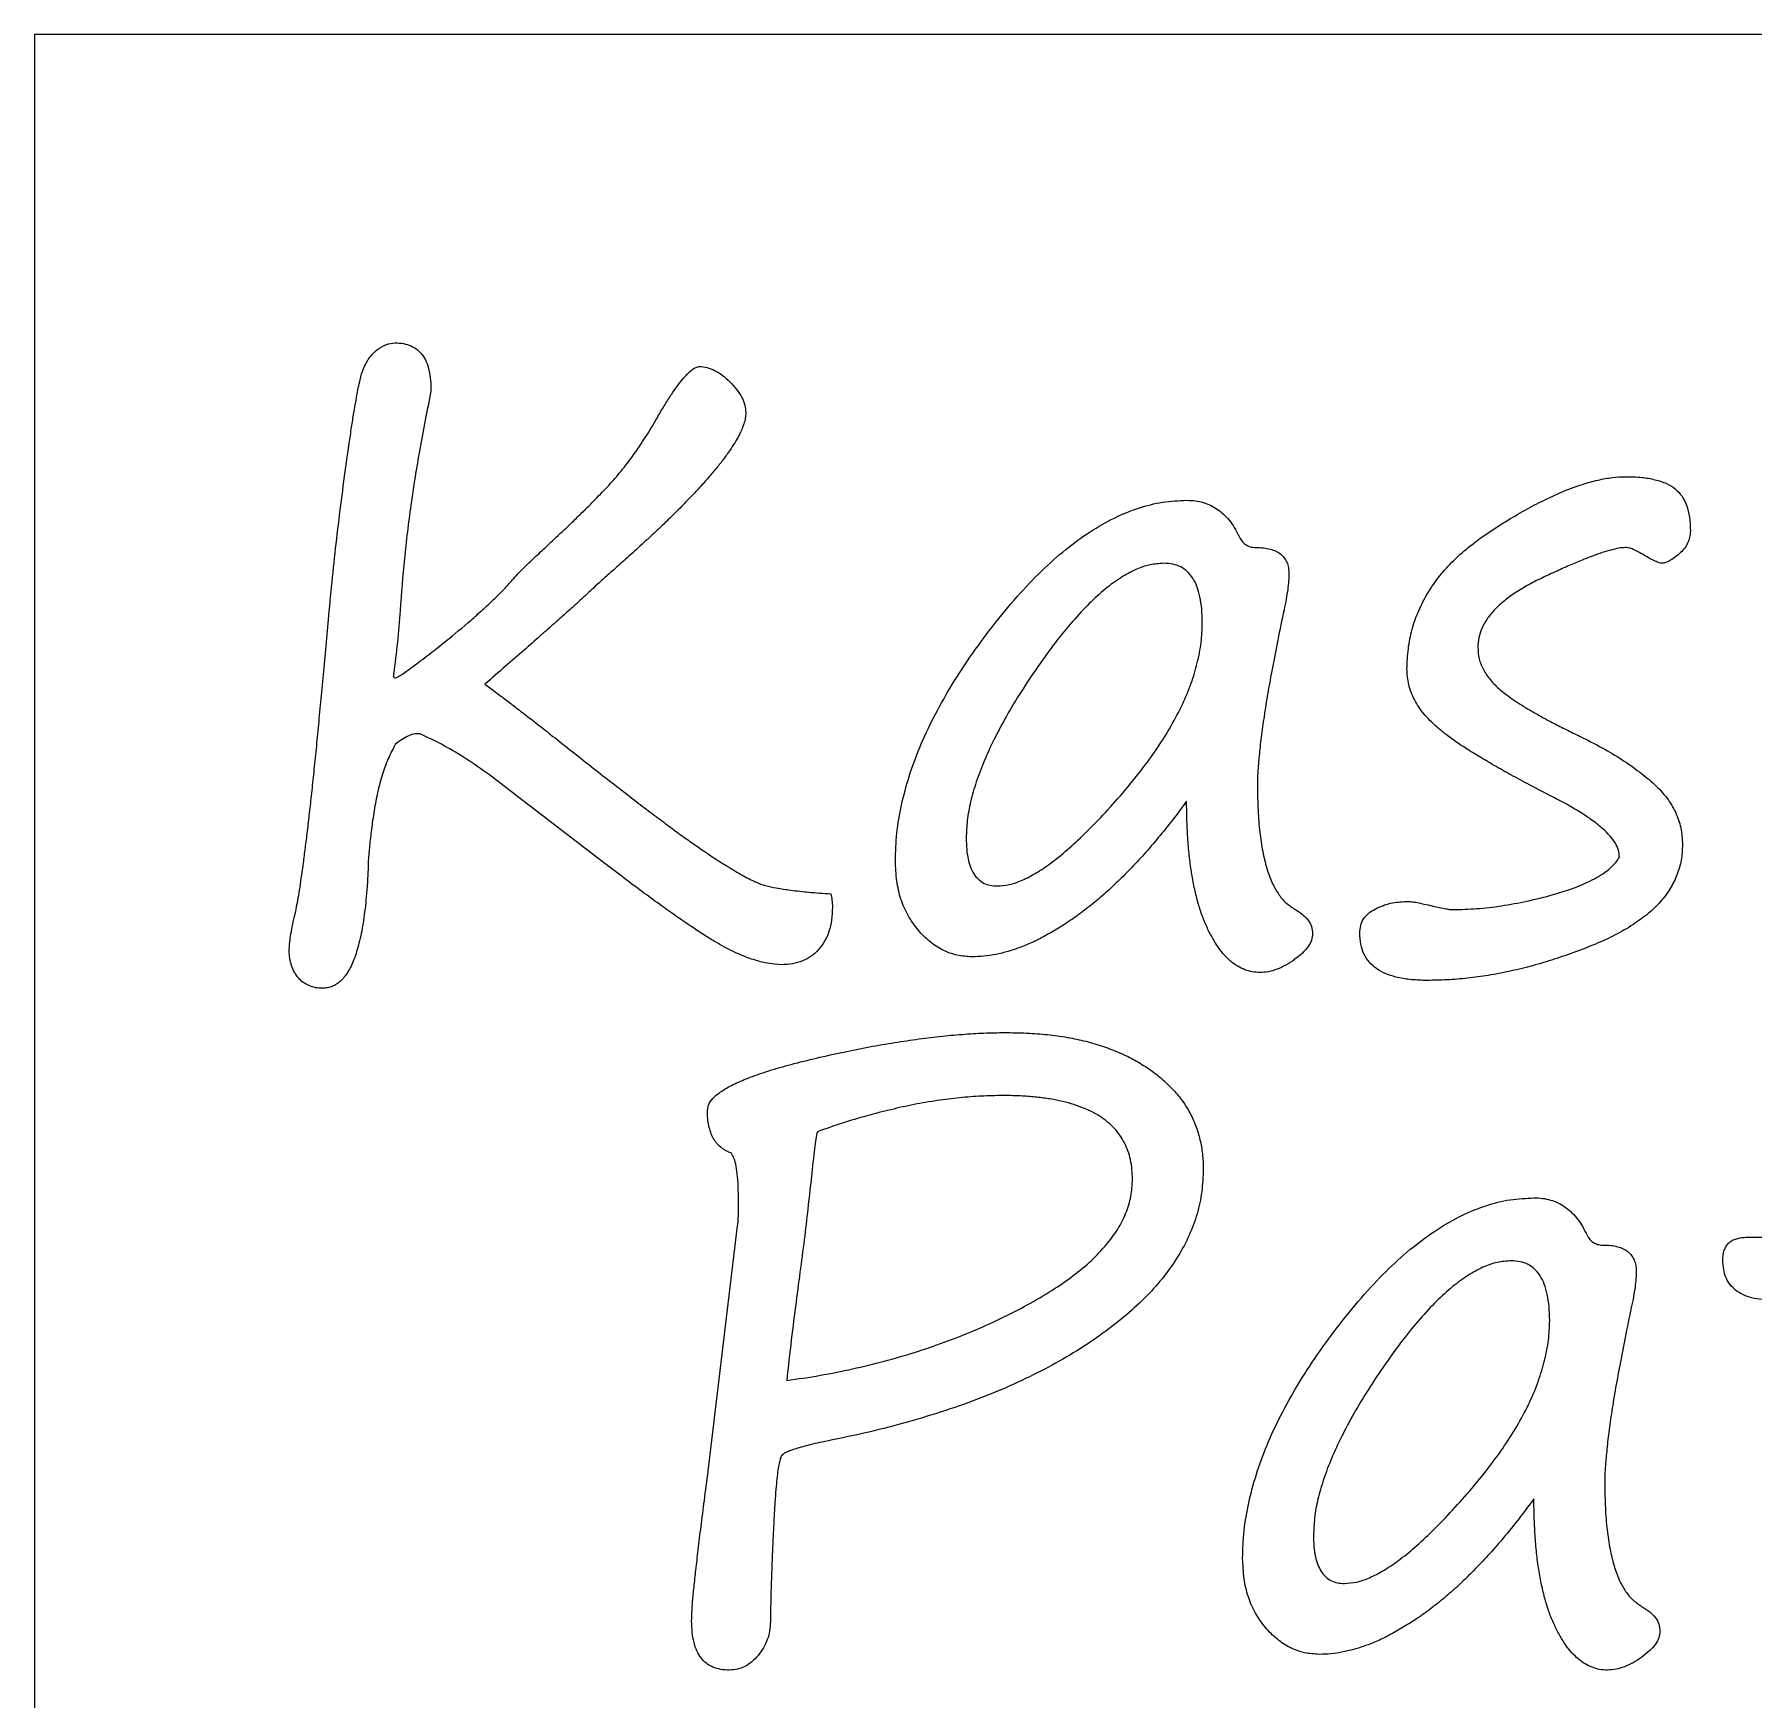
# Model space of a CAD drawing. Header units: millimetres. Extents: x 0 to 85, y -14.7 to 54.
# Drawn here: x 0 to 40.07, y 15.18 to 54 of the extents above; entities that cross this region are included whole.
import ezdxf

# ---------------------------------------------------------------- set-up
doc = ezdxf.new("R2010")
doc.units = ezdxf.units.MM

msp = doc.modelspace()

# ---------------------------------------------------------------- linework, layer by layer
at = {"color": 7, "linetype": 'Continuous', "lineweight": 25}
for p, q in [((0, 54), (0, 0)), ((85, 54), (0, 54)), ((13.265, 34.695), (11.086, 36.369)), ((15.707, 20.51), (16.392, 26.229)), ((39.923, 25.963), (41.909, 25.963))]:
    msp.add_line(p, q, dxfattribs=at)
for points, knots in [([(6.861, 40.451), (6.92, 41.048), (7.038, 42.245), (7.213, 43.58), (7.333, 44.447), (7.392, 44.828), (7.441, 45.164), (7.496, 45.452), (7.534, 45.696), (7.58, 45.892), (7.614, 46.044), (7.659, 46.183), (7.719, 46.317), (7.797, 46.453), (7.891, 46.563), (8.02, 46.677), (8.189, 46.78), (8.336, 46.8), (8.403, 46.81)], [0, 0, 0, 0, 0.2638045, 0.529171, 0.592443, 0.6489967, 0.6987727, 0.7419112, 0.778205, 0.8074856, 0.8304321, 0.846788, 0.8716359, 0.8946402, 0.9155296, 0.9351894, 0.9703951, 1, 1, 1, 1]), ([(8.403, 46.81), (8.47, 46.807), (8.599, 46.802), (8.777, 46.745), (8.93, 46.659), (9.051, 46.529), (9.143, 46.365), (9.204, 46.165), (9.242, 45.934), (9.243, 45.768), (9.243, 45.68)], [0, 0, 0, 0, 0.125057, 0.238782, 0.344104, 0.449861, 0.564667, 0.691885, 0.836153, 1, 1, 1, 1]), ([(14.492, 45.021), (14.548, 45.118), (14.653, 45.3), (14.81, 45.553), (14.956, 45.766), (15.089, 45.941), (15.21, 46.077), (15.315, 46.178), (15.413, 46.242), (15.478, 46.254), (15.507, 46.259)], [0, 0, 0, 0, 0.205145, 0.387146, 0.544766, 0.679822, 0.790368, 0.878497, 0.947678, 1, 1, 1, 1]), ([(15.507, 46.259), (15.565, 46.254), (15.686, 46.245), (15.863, 46.168), (16.047, 46.056), (16.217, 45.897), (16.374, 45.726), (16.493, 45.546), (16.567, 45.363), (16.577, 45.238), (16.582, 45.178)], [0, 0, 0, 0, 0.105736, 0.220242, 0.34967, 0.496911, 0.644151, 0.773036, 0.8908, 1, 1, 1, 1]), ([(9.243, 45.68), (9.153, 45.231), (8.976, 44.35), (8.772, 43.048), (8.615, 41.794), (8.555, 40.973), (8.526, 40.571)], [0, 0, 0, 0, 0.266364, 0.521602, 0.766028, 1, 1, 1, 1]), ([(11.691, 41.839), (11.786, 41.925), (11.971, 42.093), (12.232, 42.344), (12.481, 42.575), (12.705, 42.797), (12.917, 42.999), (13.104, 43.191), (13.275, 43.367), (13.479, 43.585), (13.717, 43.866), (13.988, 44.222), (14.247, 44.609), (14.409, 44.881), (14.492, 45.021)], [0, 0, 0, 0, 0.0905, 0.175719, 0.255229, 0.329474, 0.39801, 0.461306, 0.518421, 0.570804, 0.671543, 0.777209, 0.885847, 1, 1, 1, 1]), ([(16.582, 45.178), (16.579, 45.137), (16.574, 45.049), (16.536, 44.913), (16.478, 44.765), (16.401, 44.602), (16.294, 44.432), (16.172, 44.244), (16.022, 44.045), (15.853, 43.832), (15.66, 43.609), (15.444, 43.371), (15.207, 43.119), (14.946, 42.856), (14.664, 42.579), (14.358, 42.291), (14.027, 41.991), (13.8, 41.786), (13.684, 41.681)], [0, 0, 0, 0, 0.026845, 0.056998, 0.091631, 0.130276, 0.173772, 0.222218, 0.276424, 0.335255, 0.399173, 0.468711, 0.543906, 0.624345, 0.709622, 0.801087, 0.897888, 1, 1, 1, 1]), ([(31.993, 39.207), (32, 39.365), (32.012, 39.677), (32.103, 40.135), (32.256, 40.571), (32.472, 40.985), (32.746, 41.381), (33.085, 41.751), (33.483, 42.1), (33.93, 42.419), (34.395, 42.709), (34.846, 42.972), (35.278, 43.189), (35.683, 43.373), (36.069, 43.511), (36.431, 43.613), (36.772, 43.678), (36.993, 43.686), (37.099, 43.69)], [0, 0, 0, 0, 0.064286, 0.126879, 0.189091, 0.251684, 0.316494, 0.384196, 0.455253, 0.531537, 0.607358, 0.678239, 0.743609, 0.804, 0.859334, 0.91017, 0.956763, 1, 1, 1, 1]), ([(37.099, 43.69), (37.222, 43.688), (37.45, 43.684), (37.767, 43.629), (38.031, 43.544), (38.247, 43.418), (38.41, 43.242), (38.523, 43.015), (38.587, 42.737), (38.594, 42.536), (38.598, 42.429)], [0, 0, 0, 0, 0.161666, 0.301258, 0.422545, 0.527268, 0.627248, 0.73502, 0.858337, 1, 1, 1, 1]), ([(20.068, 34.738), (20.074, 34.952), (20.087, 35.388), (20.204, 36.044), (20.382, 36.712), (20.631, 37.392), (20.955, 38.082), (21.346, 38.787), (21.81, 39.501), (22.333, 40.21), (22.886, 40.885), (23.452, 41.484), (24.02, 41.991), (24.587, 42.407), (25.155, 42.733), (25.722, 42.967), (26.292, 43.113), (26.674, 43.131), (26.862, 43.14)], [0, 0, 0, 0, 0.05542, 0.112526, 0.171855, 0.233911, 0.299567, 0.368796, 0.442053, 0.519632, 0.5965, 0.667448, 0.732548, 0.793034, 0.84902, 0.901322, 0.951416, 1, 1, 1, 1]), ([(26.862, 43.14), (26.928, 43.139), (27.057, 43.136), (27.242, 43.093), (27.415, 43.031), (27.573, 42.936), (27.722, 42.821), (27.853, 42.676), (27.973, 42.507), (28.038, 42.38), (28.072, 42.314)], [0, 0, 0, 0, 0.127419, 0.248197, 0.364283, 0.481592, 0.601083, 0.726337, 0.857282, 1, 1, 1, 1]), ([(28.072, 42.314), (28.093, 42.273), (28.134, 42.195), (28.227, 42.103), (28.342, 42.048), (28.425, 42.042), (28.467, 42.039)], [0, 0, 0, 0, 0.273867, 0.515582, 0.75118, 1, 1, 1, 1]), ([(38.598, 42.429), (38.595, 42.378), (38.588, 42.279), (38.54, 42.134), (38.454, 42.005), (38.344, 41.891), (38.226, 41.8), (38.12, 41.728), (38.024, 41.684), (37.963, 41.676), (37.936, 41.672)], [0, 0, 0, 0, 0.141382, 0.275495, 0.417398, 0.567388, 0.712691, 0.82959, 0.924608, 1, 1, 1, 1]), ([(11.115, 41.248), (11.198, 41.342), (11.38, 41.549), (11.581, 41.736), (11.691, 41.839)], [0, 0, 0, 0, 0.454798, 1, 1, 1, 1]), ([(13.684, 41.681), (13.587, 41.596), (13.412, 41.443), (13.179, 41.233), (13.002, 41.071), (12.904, 40.977), (12.864, 40.938)], [0, 0, 0, 0, 0.34886, 0.631439, 0.849694, 1, 1, 1, 1]), ([(28.467, 42.039), (28.528, 42.038), (28.641, 42.036), (28.801, 42.008), (28.937, 41.959), (29.052, 41.894), (29.135, 41.801), (29.199, 41.694), (29.236, 41.566), (29.239, 41.474), (29.241, 41.426)], [0, 0, 0, 0, 0.1602672, 0.302316, 0.4293174, 0.5421867, 0.650054, 0.755958, 0.8725418, 1, 1, 1, 1]), ([(37.11, 42.039), (37.064, 42.037), (36.961, 42.031), (36.792, 41.992), (36.591, 41.938), (36.361, 41.858), (36.098, 41.758), (35.803, 41.635), (35.479, 41.486), (35.132, 41.328), (34.792, 41.156), (34.488, 40.969), (34.231, 40.777), (34.018, 40.579), (33.853, 40.372), (33.73, 40.16), (33.659, 39.939), (33.649, 39.788), (33.645, 39.714)], [0, 0, 0, 0, 0.031227, 0.07026, 0.117283, 0.172022, 0.235836, 0.308197, 0.388571, 0.477908, 0.566925, 0.646984, 0.719206, 0.784328, 0.843862, 0.898142, 0.949812, 1, 1, 1, 1]), ([(37.518, 41.862), (37.471, 41.888), (37.387, 41.934), (37.274, 41.994), (37.184, 42.028), (37.132, 42.036), (37.11, 42.039)], [0, 0, 0, 0, 0.3588097, 0.6456281, 0.8565908, 1, 1, 1, 1]), ([(37.936, 41.672), (37.914, 41.675), (37.859, 41.682), (37.769, 41.726), (37.649, 41.781), (37.565, 41.833), (37.518, 41.862)], [0, 0, 0, 0, 0.1447278, 0.358856, 0.6416628, 1, 1, 1, 1]), ([(26.326, 41.672), (26.218, 41.664), (25.992, 41.648), (25.652, 41.527), (25.303, 41.332), (24.941, 41.065), (24.569, 40.722), (24.181, 40.308), (23.785, 39.814), (23.384, 39.265), (23.003, 38.691), (22.662, 38.128), (22.375, 37.59), (22.137, 37.078), (21.952, 36.59), (21.818, 36.128), (21.736, 35.69), (21.724, 35.405), (21.719, 35.268)], [0, 0, 0, 0, 0.038892, 0.081432, 0.128974, 0.182788, 0.243347, 0.311432, 0.387444, 0.471614, 0.556949, 0.635863, 0.709314, 0.776913, 0.83957, 0.897326, 0.950577, 1, 1, 1, 1]), ([(27.223, 40.282), (27.221, 40.391), (27.217, 40.595), (27.173, 40.88), (27.108, 41.123), (27.01, 41.324), (26.881, 41.482), (26.722, 41.596), (26.531, 41.659), (26.396, 41.668), (26.326, 41.672)], [0, 0, 0, 0, 0.174836, 0.326738, 0.460592, 0.577077, 0.68262, 0.78379, 0.887481, 1, 1, 1, 1]), ([(29.241, 41.426), (29.24, 41.37), (29.238, 41.248), (29.212, 41.053), (29.179, 40.827), (29.145, 40.67), (29.127, 40.586)], [0, 0, 0, 0, 0.195906, 0.430388, 0.696789, 1, 1, 1, 1]), ([(8.371, 39.092), (8.372, 39.08), (8.373, 39.056), (8.366, 39.015), (8.42, 38.994), (8.478, 39.028), (8.566, 39.08), (8.691, 39.167), (8.865, 39.297), (9.178, 39.53), (9.622, 39.879), (10.081, 40.259), (10.445, 40.584), (10.699, 40.815), (10.919, 41.035), (11.052, 41.18), (11.115, 41.248)], [0, 0, 0, 0, 0.01024, 0.02051, 0.029316, 0.049992, 0.072956, 0.114903, 0.174611, 0.252276, 0.436316, 0.64044, 0.743662, 0.837871, 0.923644, 1, 1, 1, 1]), ([(12.864, 40.938), (12.827, 40.905), (12.738, 40.822), (12.577, 40.676), (12.362, 40.485), (12.095, 40.245), (11.771, 39.963), (11.396, 39.632), (10.965, 39.258), (10.662, 38.992), (10.501, 38.851)], [0, 0, 0, 0, 0.046985, 0.11587, 0.207332, 0.320697, 0.457328, 0.61586, 0.796979, 1, 1, 1, 1]), ([(8.526, 40.571), (8.506, 40.324), (8.466, 39.829), (8.403, 39.338), (8.371, 39.092)], [0, 0, 0, 0, 0.501114, 1, 1, 1, 1]), ([(29.127, 40.586), (29.077, 40.352), (28.981, 39.903), (28.861, 39.254), (28.748, 38.662), (28.664, 38.121), (28.592, 37.635), (28.549, 37.201), (28.512, 36.822), (28.509, 36.587), (28.507, 36.478)], [0, 0, 0, 0, 0.172448, 0.330978, 0.476005, 0.607195, 0.725503, 0.830139, 0.921416, 1, 1, 1, 1]), ([(6.064, 33.439), (6.077, 33.495), (6.105, 33.619), (6.14, 33.824), (6.186, 34.064), (6.221, 34.342), (6.271, 34.654), (6.31, 35.003), (6.362, 35.386), (6.409, 35.807), (6.462, 36.263), (6.512, 36.756), (6.568, 37.284), (6.621, 37.848), (6.678, 38.448), (6.739, 39.083), (6.799, 39.755), (6.84, 40.215), (6.861, 40.451)], [0, 0, 0, 0, 0.024531, 0.05384, 0.088487, 0.128281, 0.173014, 0.222522, 0.277368, 0.337454, 0.402427, 0.472648, 0.547757, 0.628119, 0.71337, 0.803914, 0.89931, 1, 1, 1, 1]), ([(22.444, 34.15), (22.537, 34.158), (22.735, 34.174), (23.04, 34.284), (23.367, 34.457), (23.72, 34.695), (24.095, 35.004), (24.498, 35.376), (24.924, 35.818), (25.367, 36.308), (25.791, 36.829), (26.173, 37.352), (26.496, 37.865), (26.76, 38.369), (26.968, 38.861), (27.111, 39.344), (27.207, 39.816), (27.218, 40.129), (27.223, 40.282)], [0, 0, 0, 0, 0.033872, 0.072622, 0.117563, 0.169319, 0.228317, 0.295463, 0.370234, 0.45304, 0.537411, 0.616126, 0.690052, 0.759582, 0.824406, 0.885438, 0.943873, 1, 1, 1, 1]), ([(33.645, 39.714), (33.65, 39.625), (33.662, 39.444), (33.768, 39.184), (33.937, 38.941), (34.126, 38.752), (34.312, 38.604), (34.481, 38.485), (34.675, 38.357), (34.896, 38.227), (35.142, 38.086), (35.415, 37.941), (35.713, 37.789), (35.922, 37.688), (36.03, 37.636)], [0, 0, 0, 0, 0.08091, 0.162417, 0.250122, 0.347261, 0.402582, 0.465153, 0.534406, 0.611899, 0.697415, 0.790572, 0.891421, 1, 1, 1, 1]), ([(35.382, 36.231), (35.223, 36.313), (34.917, 36.471), (34.48, 36.705), (34.082, 36.925), (33.727, 37.136), (33.409, 37.328), (33.132, 37.512), (32.898, 37.684), (32.697, 37.843), (32.531, 38.001), (32.385, 38.158), (32.265, 38.322), (32.166, 38.49), (32.087, 38.663), (32.033, 38.841), (32.001, 39.023), (31.996, 39.146), (31.993, 39.207)], [0, 0, 0, 0, 0.113534, 0.218951, 0.314919, 0.402303, 0.481354, 0.551421, 0.613125, 0.666237, 0.71392, 0.759059, 0.802056, 0.842884, 0.882841, 0.922221, 0.961058, 1, 1, 1, 1]), ([(10.501, 38.851), (10.552, 38.815), (10.668, 38.734), (10.855, 38.588), (11.087, 38.417), (11.354, 38.211), (11.661, 37.973), (12.006, 37.703), (12.389, 37.399), (12.659, 37.188), (12.801, 37.077)], [0, 0, 0, 0, 0.064367, 0.146092, 0.244791, 0.361658, 0.495315, 0.645767, 0.814402, 1, 1, 1, 1]), ([(8.991, 37.693), (8.948, 37.696), (8.857, 37.702), (8.716, 37.65), (8.563, 37.565), (8.463, 37.487), (8.409, 37.444)], [0, 0, 0, 0, 0.193913, 0.415544, 0.681801, 1, 1, 1, 1]), ([(11.086, 36.369), (10.905, 36.512), (10.554, 36.787), (10.019, 37.147), (9.506, 37.455), (9.158, 37.616), (8.991, 37.693)], [0, 0, 0, 0, 0.278839, 0.537899, 0.777199, 1, 1, 1, 1]), ([(8.409, 37.444), (8.353, 37.337), (8.236, 37.115), (8.106, 36.746), (7.997, 36.339), (7.916, 35.908), (7.855, 35.484), (7.814, 35.097), (7.78, 34.763), (7.777, 34.557), (7.775, 34.462)], [0, 0, 0, 0, 0.117616, 0.244783, 0.380973, 0.528211, 0.672368, 0.799045, 0.907629, 1, 1, 1, 1]), ([(36.03, 37.636), (36.203, 37.549), (36.536, 37.382), (37, 37.108), (37.404, 36.819), (37.708, 36.574), (37.917, 36.368), (38.048, 36.207), (38.162, 36.042), (38.255, 35.869), (38.325, 35.689), (38.379, 35.503), (38.407, 35.31), (38.412, 35.179), (38.415, 35.113)], [0, 0, 0, 0, 0.158494, 0.305131, 0.440357, 0.565358, 0.623993, 0.680685, 0.734713, 0.787908, 0.84093, 0.892939, 0.945932, 1, 1, 1, 1]), ([(12.801, 37.077), (12.951, 36.957), (13.242, 36.725), (13.671, 36.398), (14.066, 36.089), (14.436, 35.808), (14.779, 35.554), (15.092, 35.323), (15.378, 35.12), (15.639, 34.941), (15.874, 34.781), (16.094, 34.644), (16.294, 34.52), (16.477, 34.414), (16.643, 34.325), (16.79, 34.251), (16.92, 34.197), (17.084, 34.142), (17.32, 34.098), (17.658, 34.046), (18.081, 34.002), (18.393, 33.979), (18.563, 33.967)], [0, 0, 0, 0, 0.086215, 0.16676, 0.241487, 0.310813, 0.374748, 0.432607, 0.48509, 0.531858, 0.574111, 0.612578, 0.647734, 0.679369, 0.707512, 0.731818, 0.753116, 0.770708, 0.809234, 0.860315, 0.923592, 1, 1, 1, 1]), ([(28.507, 36.478), (28.51, 36.289), (28.515, 35.929), (28.554, 35.419), (28.621, 34.969), (28.714, 34.579), (28.832, 34.246), (28.98, 33.971), (29.159, 33.755), (29.306, 33.658), (29.376, 33.611)], [0, 0, 0, 0, 0.1823285, 0.3466937, 0.4919902, 0.6199245, 0.7326279, 0.8315182, 0.9189857, 1, 1, 1, 1]), ([(26.856, 36.125), (26.747, 35.978), (26.534, 35.69), (26.203, 35.28), (25.876, 34.895), (25.544, 34.543), (25.218, 34.215), (24.891, 33.916), (24.564, 33.647), (24.24, 33.405), (23.92, 33.194), (23.606, 33.009), (23.301, 32.849), (22.997, 32.724), (22.703, 32.621), (22.414, 32.554), (22.133, 32.507), (21.948, 32.502), (21.857, 32.499)], [0, 0, 0, 0, 0.086036, 0.168523, 0.247898, 0.323589, 0.396059, 0.465423, 0.531841, 0.595132, 0.655474, 0.712292, 0.766371, 0.817546, 0.866445, 0.912673, 0.957238, 1, 1, 1, 1]), ([(28.57, 32.132), (28.509, 32.135), (28.388, 32.142), (28.211, 32.194), (28.042, 32.274), (27.885, 32.392), (27.733, 32.538), (27.592, 32.719), (27.459, 32.932), (27.334, 33.174), (27.219, 33.447), (27.123, 33.75), (27.041, 34.079), (26.972, 34.435), (26.921, 34.819), (26.885, 35.23), (26.861, 35.669), (26.858, 35.97), (26.856, 36.125)], [0, 0, 0, 0, 0.039053, 0.076939, 0.116068, 0.157384, 0.201211, 0.250075, 0.302495, 0.360644, 0.423267, 0.490319, 0.562372, 0.639105, 0.720643, 0.808483, 0.901563, 1, 1, 1, 1]), ([(36.947, 34.827), (36.941, 34.88), (36.929, 34.992), (36.849, 35.158), (36.723, 35.325), (36.55, 35.499), (36.327, 35.675), (36.056, 35.858), (35.737, 36.047), (35.505, 36.167), (35.382, 36.231)], [0, 0, 0, 0, 0.073247, 0.153848, 0.249799, 0.360394, 0.490322, 0.639781, 0.809506, 1, 1, 1, 1]), ([(21.719, 35.268), (21.721, 35.181), (21.725, 35.017), (21.758, 34.787), (21.814, 34.593), (21.891, 34.431), (21.996, 34.305), (22.124, 34.211), (22.278, 34.159), (22.388, 34.153), (22.444, 34.15)], [0, 0, 0, 0, 0.17327, 0.327151, 0.460157, 0.575002, 0.681679, 0.782515, 0.88719, 1, 1, 1, 1]), ([(38.415, 35.113), (38.409, 34.992), (38.398, 34.752), (38.294, 34.406), (38.135, 34.079), (37.906, 33.775), (37.613, 33.493), (37.254, 33.236), (36.837, 32.994), (36.364, 32.782), (35.867, 32.588), (35.363, 32.419), (34.866, 32.272), (34.374, 32.155), (33.889, 32.063), (33.409, 31.995), (32.934, 31.958), (32.619, 31.952), (32.463, 31.948)], [0, 0, 0, 0, 0.049553, 0.098041, 0.146926, 0.198173, 0.253309, 0.313021, 0.378674, 0.450723, 0.525152, 0.597506, 0.668545, 0.737439, 0.804827, 0.870873, 0.936109, 1, 1, 1, 1]), ([(17.413, 32.315), (17.316, 32.321), (17.11, 32.333), (16.79, 32.418), (16.442, 32.544), (16.134, 32.696), (15.857, 32.854), (15.604, 33.011), (15.31, 33.204), (14.979, 33.434), (14.606, 33.698), (14.193, 33.995), (13.743, 34.333), (13.429, 34.57), (13.265, 34.695)], [0, 0, 0, 0, 0.060007, 0.127611, 0.203804, 0.289294, 0.339648, 0.401563, 0.473782, 0.557172, 0.65142, 0.756538, 0.87241, 1, 1, 1, 1]), ([(21.857, 32.499), (21.738, 32.506), (21.503, 32.521), (21.167, 32.647), (20.859, 32.848), (20.586, 33.123), (20.352, 33.458), (20.185, 33.845), (20.087, 34.278), (20.074, 34.58), (20.068, 34.738)], [0, 0, 0, 0, 0.111506, 0.220629, 0.333307, 0.456233, 0.58441, 0.715103, 0.851885, 1, 1, 1, 1]), ([(33.065, 33.6), (33.25, 33.604), (33.628, 33.614), (34.204, 33.683), (34.799, 33.794), (35.301, 33.916), (35.691, 34.037), (35.961, 34.129), (36.198, 34.234), (36.408, 34.338), (36.588, 34.45), (36.738, 34.567), (36.86, 34.691), (36.919, 34.783), (36.947, 34.827)], [0, 0, 0, 0, 0.13233, 0.270925, 0.415101, 0.566133, 0.640675, 0.708278, 0.770256, 0.826322, 0.8765, 0.921864, 0.962565, 1, 1, 1, 1]), ([(7.775, 34.462), (7.769, 34.354), (7.757, 34.142), (7.731, 33.836), (7.7, 33.551), (7.663, 33.288), (7.621, 33.046), (7.568, 32.826), (7.516, 32.624), (7.453, 32.444), (7.384, 32.285), (7.311, 32.145), (7.226, 32.031), (7.14, 31.933), (7.046, 31.858), (6.943, 31.805), (6.835, 31.772), (6.761, 31.767), (6.723, 31.765)], [0, 0, 0, 0, 0.105213, 0.204127, 0.295886, 0.381476, 0.46008, 0.532923, 0.599739, 0.66121, 0.716489, 0.766776, 0.812288, 0.853371, 0.892072, 0.928327, 0.963885, 1, 1, 1, 1]), ([(18.563, 33.967), (18.574, 33.918), (18.597, 33.816), (18.599, 33.712), (18.6, 33.657)], [0, 0, 0, 0, 0.4765807, 1, 1, 1, 1]), ([(30.893, 33.049), (30.897, 33.109), (30.905, 33.225), (30.973, 33.387), (31.093, 33.519), (31.305, 33.649), (31.602, 33.762), (31.852, 33.782), (31.973, 33.792)], [0, 0, 0, 0, 0.1232456, 0.2389604, 0.3548765, 0.484471, 0.7495977, 1, 1, 1, 1]), ([(31.973, 33.792), (32.004, 33.79), (32.076, 33.787), (32.2, 33.768), (32.357, 33.735), (32.472, 33.71), (32.535, 33.697)], [0, 0, 0, 0, 0.161088, 0.379222, 0.661025, 1, 1, 1, 1]), ([(32.535, 33.697), (32.596, 33.682), (32.706, 33.655), (32.857, 33.628), (32.972, 33.604), (33.039, 33.601), (33.065, 33.6)], [0, 0, 0, 0, 0.348998, 0.630136, 0.850963, 1, 1, 1, 1]), ([(5.94, 32.642), (5.943, 32.694), (5.947, 32.808), (5.972, 32.993), (6.009, 33.207), (6.045, 33.358), (6.064, 33.439)], [0, 0, 0, 0, 0.191918, 0.424314, 0.690929, 1, 1, 1, 1]), ([(18.6, 33.657), (18.597, 33.556), (18.59, 33.365), (18.529, 33.096), (18.429, 32.861), (18.287, 32.665), (18.113, 32.505), (17.904, 32.396), (17.668, 32.327), (17.501, 32.319), (17.413, 32.315)], [0, 0, 0, 0, 0.148933, 0.282487, 0.40607, 0.524692, 0.638935, 0.752906, 0.870714, 1, 1, 1, 1]), ([(29.376, 33.611), (29.438, 33.572), (29.553, 33.5), (29.691, 33.364), (29.777, 33.208), (29.787, 33.096), (29.792, 33.041)], [0, 0, 0, 0, 0.295255, 0.549823, 0.776626, 1, 1, 1, 1]), ([(29.792, 33.041), (29.786, 32.989), (29.775, 32.881), (29.687, 32.726), (29.552, 32.575), (29.374, 32.431), (29.176, 32.303), (28.972, 32.206), (28.771, 32.145), (28.636, 32.136), (28.57, 32.132)], [0, 0, 0, 0, 0.094377, 0.19724, 0.320443, 0.466325, 0.616321, 0.752182, 0.87999, 1, 1, 1, 1]), ([(32.463, 31.948), (32.341, 31.951), (32.11, 31.957), (31.788, 32.007), (31.513, 32.091), (31.285, 32.212), (31.107, 32.37), (30.979, 32.566), (30.907, 32.798), (30.897, 32.963), (30.893, 33.049)], [0, 0, 0, 0, 0.168648, 0.317945, 0.447808, 0.563245, 0.669484, 0.773157, 0.880958, 1, 1, 1, 1]), ([(6.723, 31.765), (6.666, 31.767), (6.556, 31.77), (6.402, 31.824), (6.262, 31.897), (6.148, 32.009), (6.055, 32.142), (5.991, 32.295), (5.948, 32.463), (5.943, 32.581), (5.94, 32.642)], [0, 0, 0, 0, 0.128593, 0.249473, 0.366123, 0.485944, 0.60764, 0.733114, 0.860584, 1, 1, 1, 1]), ([(15.687, 28.921), (15.696, 28.975), (15.717, 29.094), (15.858, 29.25), (16.059, 29.404), (16.344, 29.553), (16.704, 29.703), (17.142, 29.853), (17.661, 30), (18.242, 30.144), (18.851, 30.28), (19.458, 30.402), (20.045, 30.501), (20.611, 30.585), (21.157, 30.652), (21.683, 30.697), (22.188, 30.729), (22.518, 30.732), (22.679, 30.733)], [0, 0, 0, 0, 0.02154, 0.047955, 0.081787, 0.124467, 0.176892, 0.239413, 0.311758, 0.394544, 0.481196, 0.564267, 0.644568, 0.721454, 0.795737, 0.866667, 0.934735, 1, 1, 1, 1]), ([(22.679, 30.733), (22.85, 30.73), (23.183, 30.724), (23.669, 30.685), (24.127, 30.616), (24.558, 30.523), (24.963, 30.399), (25.341, 30.25), (25.692, 30.072), (26.013, 29.869), (26.302, 29.644), (26.554, 29.399), (26.769, 29.136), (26.945, 28.854), (27.081, 28.553), (27.175, 28.235), (27.234, 27.899), (27.242, 27.669), (27.246, 27.551)], [0, 0, 0, 0, 0.082395, 0.160423, 0.234412, 0.305081, 0.372909, 0.437761, 0.500729, 0.561746, 0.620747, 0.676712, 0.730681, 0.783795, 0.836308, 0.889151, 0.943313, 1, 1, 1, 1]), ([(22.576, 29.265), (22.41, 29.262), (22.072, 29.255), (21.56, 29.218), (21.036, 29.15), (20.501, 29.06), (19.955, 28.936), (19.395, 28.795), (18.825, 28.622), (18.444, 28.49), (18.25, 28.422)], [0, 0, 0, 0, 0.112678, 0.228852, 0.347599, 0.470405, 0.596363, 0.726671, 0.861213, 1, 1, 1, 1]), ([(25.595, 27.31), (25.592, 27.39), (25.588, 27.544), (25.554, 27.767), (25.494, 27.974), (25.409, 28.166), (25.303, 28.344), (25.173, 28.508), (25.015, 28.65), (24.841, 28.785), (24.636, 28.894), (24.413, 28.997), (24.163, 29.077), (23.891, 29.147), (23.596, 29.201), (23.277, 29.237), (22.935, 29.26), (22.698, 29.264), (22.576, 29.265)], [0, 0, 0, 0, 0.058506, 0.113375, 0.166181, 0.216938, 0.267773, 0.318354, 0.37017, 0.423961, 0.48038, 0.540574, 0.605142, 0.673448, 0.747192, 0.825879, 0.909853, 1, 1, 1, 1]), ([(16.238, 27.926), (16.194, 27.944), (16.108, 27.978), (15.995, 28.058), (15.898, 28.154), (15.82, 28.271), (15.76, 28.407), (15.717, 28.562), (15.691, 28.735), (15.689, 28.857), (15.687, 28.921)], [0, 0, 0, 0, 0.115623, 0.226995, 0.336571, 0.449882, 0.57075, 0.700078, 0.84253, 1, 1, 1, 1]), ([(18.25, 28.422), (18.238, 28.366), (18.209, 28.235), (18.182, 28.007), (18.146, 27.721), (18.126, 27.511), (18.115, 27.396)], [0, 0, 0, 0, 0.166649, 0.387422, 0.666197, 1, 1, 1, 1]), ([(16.392, 26.229), (16.397, 26.265), (16.408, 26.357), (16.409, 26.53), (16.414, 26.771), (16.408, 27.059), (16.395, 27.349), (16.365, 27.599), (16.322, 27.791), (16.263, 27.886), (16.238, 27.926)], [0, 0, 0, 0, 0.061837, 0.161589, 0.301173, 0.480657, 0.662045, 0.806107, 0.918176, 1, 1, 1, 1]), ([(17.536, 22.623), (17.797, 22.661), (18.312, 22.735), (19.068, 22.89), (19.803, 23.066), (20.516, 23.273), (21.206, 23.509), (21.876, 23.768), (22.521, 24.062), (23.137, 24.374), (23.704, 24.708), (24.206, 25.05), (24.633, 25.402), (24.978, 25.768), (25.256, 26.136), (25.451, 26.519), (25.573, 26.912), (25.587, 27.178), (25.595, 27.31)], [0, 0, 0, 0, 0.079617, 0.15751, 0.233707, 0.308411, 0.382052, 0.454413, 0.525877, 0.596386, 0.663562, 0.724706, 0.780153, 0.830697, 0.876637, 0.91946, 0.960191, 1, 1, 1, 1]), ([(18.115, 27.396), (18.089, 27.169), (18.036, 26.701), (17.956, 25.983), (17.855, 25.231), (17.788, 24.718), (17.754, 24.455)], [0, 0, 0, 0, 0.231709, 0.476132, 0.731706, 1, 1, 1, 1]), ([(27.246, 27.551), (27.238, 27.375), (27.224, 27.023), (27.111, 26.504), (26.925, 26.002), (26.666, 25.513), (26.334, 25.039), (25.927, 24.581), (25.449, 24.137), (24.901, 23.709), (24.294, 23.302), (23.63, 22.923), (22.918, 22.571), (22.155, 22.243), (21.339, 21.951), (20.475, 21.681), (19.559, 21.439), (18.928, 21.306), (18.605, 21.238)], [0, 0, 0, 0, 0.046033, 0.091699, 0.137966, 0.185632, 0.235824, 0.288693, 0.345371, 0.405978, 0.470002, 0.536181, 0.605266, 0.677487, 0.752879, 0.831573, 0.913896, 1, 1, 1, 1]), ([(28.163, 18.478), (28.169, 18.692), (28.182, 19.128), (28.299, 19.784), (28.477, 20.452), (28.726, 21.132), (29.05, 21.822), (29.442, 22.527), (29.906, 23.241), (30.429, 23.95), (30.981, 24.625), (31.548, 25.224), (32.115, 25.731), (32.683, 26.147), (33.25, 26.473), (33.818, 26.707), (34.387, 26.853), (34.769, 26.871), (34.957, 26.88)], [0, 0, 0, 0, 0.0554201, 0.1125261, 0.1718547, 0.2339108, 0.299567, 0.3687963, 0.4420528, 0.5196322, 0.5964999, 0.6674478, 0.7325481, 0.7930342, 0.8490202, 0.9013217, 0.9514158, 1, 1, 1, 1]), ([(34.957, 26.88), (35.024, 26.879), (35.152, 26.876), (35.337, 26.833), (35.511, 26.771), (35.668, 26.676), (35.818, 26.561), (35.948, 26.416), (36.069, 26.247), (36.133, 26.12), (36.167, 26.055)], [0, 0, 0, 0, 0.127419, 0.248197, 0.364283, 0.481592, 0.601083, 0.726337, 0.857282, 1, 1, 1, 1]), ([(36.167, 26.055), (36.189, 26.013), (36.23, 25.935), (36.323, 25.843), (36.437, 25.788), (36.52, 25.782), (36.563, 25.779)], [0, 0, 0, 0, 0.273867, 0.515582, 0.75118, 1, 1, 1, 1]), ([(36.563, 25.779), (36.623, 25.778), (36.737, 25.776), (36.897, 25.748), (37.032, 25.699), (37.147, 25.634), (37.231, 25.541), (37.294, 25.434), (37.332, 25.306), (37.335, 25.214), (37.337, 25.166)], [0, 0, 0, 0, 0.160267, 0.302316, 0.429317, 0.542187, 0.650054, 0.755958, 0.872542, 1, 1, 1, 1]), ([(39.355, 25.43), (39.356, 25.472), (39.359, 25.55), (39.385, 25.661), (39.432, 25.755), (39.494, 25.833), (39.576, 25.894), (39.677, 25.932), (39.794, 25.959), (39.878, 25.961), (39.923, 25.963)], [0, 0, 0, 0, 0.1417026, 0.2640521, 0.3790058, 0.4909106, 0.5988711, 0.7170137, 0.8518855, 1, 1, 1, 1]), ([(34.421, 25.412), (34.313, 25.405), (34.088, 25.388), (33.747, 25.267), (33.398, 25.072), (33.037, 24.805), (32.664, 24.462), (32.277, 24.048), (31.881, 23.554), (31.48, 23.005), (31.098, 22.431), (30.757, 21.868), (30.471, 21.33), (30.232, 20.818), (30.047, 20.33), (29.913, 19.868), (29.831, 19.43), (29.82, 19.145), (29.814, 19.008)], [0, 0, 0, 0, 0.038892, 0.081432, 0.128974, 0.182788, 0.243347, 0.311432, 0.387444, 0.471614, 0.556949, 0.635863, 0.709314, 0.776913, 0.83957, 0.897326, 0.950577, 1, 1, 1, 1]), ([(35.319, 24.022), (35.316, 24.131), (35.312, 24.335), (35.268, 24.62), (35.203, 24.863), (35.105, 25.064), (34.977, 25.222), (34.817, 25.336), (34.626, 25.399), (34.491, 25.408), (34.421, 25.412)], [0, 0, 0, 0, 0.174836, 0.326738, 0.460592, 0.577077, 0.68262, 0.78379, 0.887481, 1, 1, 1, 1]), ([(40.547, 24.495), (40.455, 24.498), (40.279, 24.502), (40.034, 24.543), (39.825, 24.618), (39.652, 24.721), (39.517, 24.855), (39.42, 25.02), (39.367, 25.217), (39.359, 25.357), (39.355, 25.43)], [0, 0, 0, 0, 0.161137, 0.304331, 0.429769, 0.544433, 0.650011, 0.757846, 0.873382, 1, 1, 1, 1]), ([(37.337, 25.166), (37.336, 25.11), (37.334, 24.988), (37.307, 24.793), (37.275, 24.567), (37.24, 24.41), (37.222, 24.326)], [0, 0, 0, 0, 0.195906, 0.430388, 0.696789, 1, 1, 1, 1]), ([(17.754, 24.455), (17.716, 24.162), (17.636, 23.552), (17.57, 22.94), (17.536, 22.623)], [0, 0, 0, 0, 0.480896, 1, 1, 1, 1]), ([(37.222, 24.326), (37.172, 24.092), (37.077, 23.643), (36.957, 22.994), (36.844, 22.402), (36.76, 21.861), (36.687, 21.375), (36.645, 20.942), (36.607, 20.562), (36.604, 20.327), (36.603, 20.218)], [0, 0, 0, 0, 0.172448, 0.330978, 0.476005, 0.607195, 0.725503, 0.830139, 0.921416, 1, 1, 1, 1]), ([(30.54, 17.89), (30.632, 17.898), (30.83, 17.914), (31.135, 18.024), (31.462, 18.197), (31.816, 18.435), (32.191, 18.744), (32.594, 19.116), (33.02, 19.558), (33.462, 20.048), (33.886, 20.569), (34.268, 21.092), (34.591, 21.606), (34.856, 22.109), (35.063, 22.602), (35.206, 23.084), (35.302, 23.556), (35.313, 23.869), (35.319, 24.022)], [0, 0, 0, 0, 0.033872, 0.072622, 0.117563, 0.169319, 0.228317, 0.295463, 0.370234, 0.45304, 0.537411, 0.616126, 0.690052, 0.759582, 0.824406, 0.885438, 0.943873, 1, 1, 1, 1]), ([(18.605, 21.238), (18.523, 21.221), (18.367, 21.189), (18.148, 21.142), (17.958, 21.093), (17.797, 21.046), (17.663, 21.005), (17.558, 20.964), (17.48, 20.93), (17.422, 20.887), (17.388, 20.817), (17.363, 20.714), (17.334, 20.567), (17.31, 20.376), (17.288, 20.14), (17.264, 19.859), (17.246, 19.533), (17.226, 19.174), (17.21, 18.809), (17.195, 18.462), (17.185, 18.145), (17.171, 17.858), (17.167, 17.6), (17.162, 17.372), (17.154, 17.174), (17.154, 17.052), (17.155, 16.996)], [0, 0, 0, 0, 0.048921, 0.092825, 0.130772, 0.163199, 0.190668, 0.212175, 0.228859, 0.240338, 0.253046, 0.273314, 0.30225, 0.339889, 0.385762, 0.440508, 0.5041, 0.57603, 0.649601, 0.717029, 0.778315, 0.834594, 0.884716, 0.928716, 0.96715, 1, 1, 1, 1]), ([(15.32, 17.019), (15.322, 17.083), (15.325, 17.234), (15.344, 17.496), (15.377, 17.827), (15.42, 18.229), (15.475, 18.7), (15.541, 19.24), (15.618, 19.852), (15.676, 20.283), (15.707, 20.51)], [0, 0, 0, 0, 0.0546787, 0.1290719, 0.2241218, 0.3389785, 0.473654, 0.6289656, 0.8041078, 1, 1, 1, 1]), ([(36.603, 20.218), (36.606, 20.029), (36.611, 19.669), (36.649, 19.159), (36.717, 18.709), (36.81, 18.319), (36.927, 17.986), (37.075, 17.711), (37.255, 17.495), (37.401, 17.398), (37.471, 17.351)], [0, 0, 0, 0, 0.182328, 0.346694, 0.49199, 0.619924, 0.732628, 0.831518, 0.918986, 1, 1, 1, 1]), ([(34.952, 19.865), (34.843, 19.718), (34.63, 19.43), (34.298, 19.02), (33.971, 18.636), (33.639, 18.283), (33.313, 17.955), (32.986, 17.656), (32.66, 17.387), (32.336, 17.145), (32.016, 16.934), (31.701, 16.749), (31.396, 16.589), (31.093, 16.464), (30.799, 16.361), (30.509, 16.294), (30.229, 16.247), (30.043, 16.242), (29.952, 16.239)], [0, 0, 0, 0, 0.086036, 0.168523, 0.247898, 0.323589, 0.396059, 0.465423, 0.531841, 0.595132, 0.655474, 0.712292, 0.766371, 0.817546, 0.866445, 0.912673, 0.957238, 1, 1, 1, 1]), ([(36.666, 15.872), (36.604, 15.875), (36.483, 15.882), (36.307, 15.934), (36.138, 16.014), (35.981, 16.132), (35.828, 16.278), (35.687, 16.459), (35.555, 16.672), (35.43, 16.914), (35.314, 17.187), (35.218, 17.49), (35.136, 17.819), (35.067, 18.175), (35.016, 18.559), (34.98, 18.97), (34.957, 19.409), (34.953, 19.71), (34.952, 19.865)], [0, 0, 0, 0, 0.039053, 0.076939, 0.116068, 0.157384, 0.201211, 0.250075, 0.302495, 0.360644, 0.423267, 0.490319, 0.562372, 0.639105, 0.720643, 0.808483, 0.901563, 1, 1, 1, 1]), ([(29.814, 19.008), (29.816, 18.921), (29.82, 18.757), (29.853, 18.527), (29.91, 18.333), (29.987, 18.171), (30.092, 18.045), (30.219, 17.951), (30.374, 17.899), (30.483, 17.893), (30.54, 17.89)], [0, 0, 0, 0, 0.17327, 0.327151, 0.460157, 0.575002, 0.681679, 0.782515, 0.88719, 1, 1, 1, 1]), ([(29.952, 16.239), (29.833, 16.246), (29.599, 16.261), (29.263, 16.387), (28.955, 16.588), (28.681, 16.864), (28.448, 17.198), (28.281, 17.585), (28.182, 18.018), (28.17, 18.32), (28.163, 18.478)], [0, 0, 0, 0, 0.1115057, 0.2206285, 0.3333068, 0.4562331, 0.5844099, 0.7151034, 0.8518846, 1, 1, 1, 1]), ([(37.471, 17.351), (37.533, 17.312), (37.649, 17.24), (37.787, 17.104), (37.872, 16.948), (37.882, 16.836), (37.887, 16.781)], [0, 0, 0, 0, 0.2952553, 0.5498234, 0.7766258, 1, 1, 1, 1]), ([(16.203, 15.872), (16.134, 15.875), (16.002, 15.88), (15.817, 15.936), (15.659, 16.026), (15.533, 16.158), (15.434, 16.323), (15.367, 16.524), (15.328, 16.76), (15.323, 16.929), (15.32, 17.019)], [0, 0, 0, 0, 0.12546, 0.239725, 0.346346, 0.453178, 0.566941, 0.693799, 0.83654, 1, 1, 1, 1]), ([(17.155, 16.996), (17.152, 16.924), (17.147, 16.785), (17.087, 16.582), (17, 16.388), (16.874, 16.214), (16.728, 16.067), (16.568, 15.951), (16.388, 15.887), (16.265, 15.877), (16.203, 15.872)], [0, 0, 0, 0, 0.131311, 0.257892, 0.388463, 0.522929, 0.652996, 0.771232, 0.885924, 1, 1, 1, 1]), ([(37.887, 16.781), (37.882, 16.729), (37.871, 16.621), (37.782, 16.466), (37.647, 16.315), (37.469, 16.171), (37.271, 16.043), (37.068, 15.946), (36.866, 15.885), (36.731, 15.876), (36.666, 15.872)], [0, 0, 0, 0, 0.094377, 0.19724, 0.320443, 0.466325, 0.616321, 0.752182, 0.87999, 1, 1, 1, 1])]:
    msp.add_open_spline(points, degree=3, knots=knots, dxfattribs=at)

doc.saveas('drawing.dxf')
